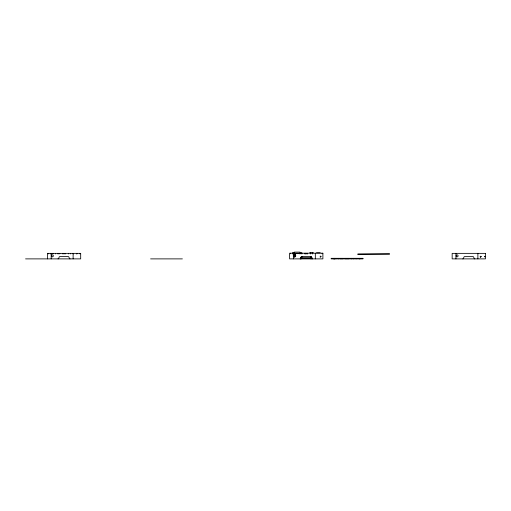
<?xml version="1.0" encoding="UTF-8"?>
<svg xmlns="http://www.w3.org/2000/svg" width="511" height="511" viewBox="0 0 511 511"><rect width="100%" height="100%" fill="white"/><g stroke="black" fill="none" stroke-linecap="round" stroke-linejoin="round"><path stroke-width="0.77" d="M300.698 258.394L301.707 256.618L301.707 258.885M320.142 257.11L320.474 256.618L320.142 256.126M301.707 256.618L301.305 256.771L301.707 256.771M480.487 257.033C481.675 255.998 479.222 256.235 480.487 257.186M294.272 252.115L299.944 252.115M294.419 252.76L292.433 252.76L292.433 254.005M309.647 252.76L313.435 252.76M316.462 252.76L320.244 252.76M294.272 253.628L299.848 253.628M293.64 254.874L295.575 254.874M293.269 255.443L295.767 255.443M293.269 256.049L295.767 256.049M293.512 256.579L295.026 256.579M301.324 256.618L311.161 256.618M301.139 256.95L301.707 256.95M310.784 256.95L311.48 257.186L310.784 257.186M294.074 257.033L294.924 257.033M301.707 257.186L301.011 257.186L300.902 258.317M300.609 257.455L301.707 257.455L301.413 258.317M311.557 257.455L310.784 257.455L311.078 258.317M311.921 258.317L300.57 258.317L300.57 258.885M25.563 258.885L80.687 258.885L80.687 253.36L47.389 253.36L47.389 258.885M150.604 258.885L182.376 258.885M310.784 258.885L310.784 256.618L311.787 258.394M477.881 253.36L477.881 258.885M455.94 253.36L455.94 258.885M359.916 258.317L359.916 258.885M359.54 258.317L359.54 258.885M356.135 258.317L356.135 258.885M353.299 258.317L353.299 258.885M351.408 258.317L351.408 258.885M348.432 258.317L348.432 258.885M347.633 258.317L347.633 258.885M346.484 258.317L346.484 258.885M345.679 258.317L345.679 258.885M342.702 258.317L342.702 258.885M341.188 258.317L341.188 258.885M340.811 258.317L340.811 258.885M338.544 258.317L338.544 258.885M335.893 258.317L335.893 258.885M334.571 258.317L334.571 258.885M334.194 258.317L334.194 258.885M334.105 258.317L334.105 258.885M333.249 258.317L333.249 258.885M322.134 253.213L322.134 253.775M315.325 253.213L315.325 258.885M312.489 252.76L312.489 254.005M311.921 257.748L311.921 258.885M311.882 257.748L311.882 258.317M311.767 257.748L311.767 258.317M311.589 257.748L311.589 258.317M311.352 258.317L311.352 257.748L300.724 257.748L300.928 257.455L301.139 258.317M310.592 252.76L310.592 254.005M307.584 253.213L307.584 254.005M306.817 253.213L306.779 254.005M305.667 253.213L305.712 254.005M304.869 253.213L304.907 254.005M301.892 254.005L301.892 252.76L300.002 252.76L300.002 254.005M295.575 254.689L295.575 255.443M295.16 254.874L295.16 255.443M293.378 253.213L293.378 258.885M293.295 253.213L293.295 253.775M290.357 253.213L290.357 253.775M80.016 253.36L80.016 253.929M76.989 253.36L76.989 253.929M76.612 253.36L76.612 253.929M73.207 253.36L73.207 253.929M73.118 253.36L73.118 258.885M70.371 253.36L70.371 253.929M68.474 253.36L68.474 253.929M65.504 253.36L65.504 253.929M64.699 253.36L64.699 253.929M63.549 253.36L63.549 253.929M62.751 253.36L62.751 253.929M59.774 253.36L59.774 253.929M58.26 253.36L58.26 253.929M57.884 253.36L57.884 253.929M55.616 253.36L55.616 253.929M52.965 253.36L52.965 253.929M51.643 253.36L51.643 253.929M51.177 253.36L51.177 258.885M50.314 253.36L50.314 253.929M48.238 253.36L48.238 253.929M300.193 258.885A0.754 0.754 0 0 0 300.845 258.509L301.426 256.995A0.754 0.754 0 0 1 302.084 256.618M310.407 256.618A0.754 0.754 0 0 1 311.058 256.995L311.64 258.509A0.754 0.754 0 0 0 312.298 258.885M462.749 258.885A0.754 0.754 0 0 0 463.407 258.509L463.988 256.995A0.754 0.754 0 0 1 464.64 256.618L472.962 256.618A0.754 0.754 0 0 1 473.62 256.995L474.202 258.509A0.754 0.754 0 0 0 474.86 258.885M57.986 258.885A0.754 0.754 0 0 0 58.637 258.509L59.219 256.995A0.754 0.754 0 0 1 59.876 256.618L68.199 256.618A0.754 0.754 0 0 1 68.857 256.995L69.439 258.509A0.754 0.754 0 0 0 70.09 258.885M485.022 256.618C484.639 257.883 484.715 255.334 485.022 256.618M321.01 256.618C320.269 258.215 320.269 255.021 321.01 256.618M481.158 256.618C480.327 258.004 480.327 255.225 481.158 256.618M322.888 253.213L289.596 253.213L289.596 258.885L322.888 258.885L322.888 253.213M485.45 253.36L452.158 253.36L452.158 258.885L485.45 258.885L485.45 253.36M389.567 253.967L357.789 254.159L389.567 253.967M362.944 258.317L331.179 258.317L331.166 258.885L362.944 258.885L362.944 258.317M294.061 256.714A0.984 0.984 0 0 0 295.537 255.858A0.984 0.984 0 0 0 294.061 255.008A0.984 0.984 0 0 0 294.061 256.714M456.623 256.714A0.984 0.984 0 0 0 458.099 255.858A0.984 0.984 0 0 0 456.623 255.008A0.984 0.984 0 0 0 456.623 256.714M51.854 256.714A0.984 0.984 0 0 0 53.329 255.858A0.984 0.984 0 0 0 51.854 255.008A0.984 0.984 0 0 0 51.854 256.714"/></g></svg>
